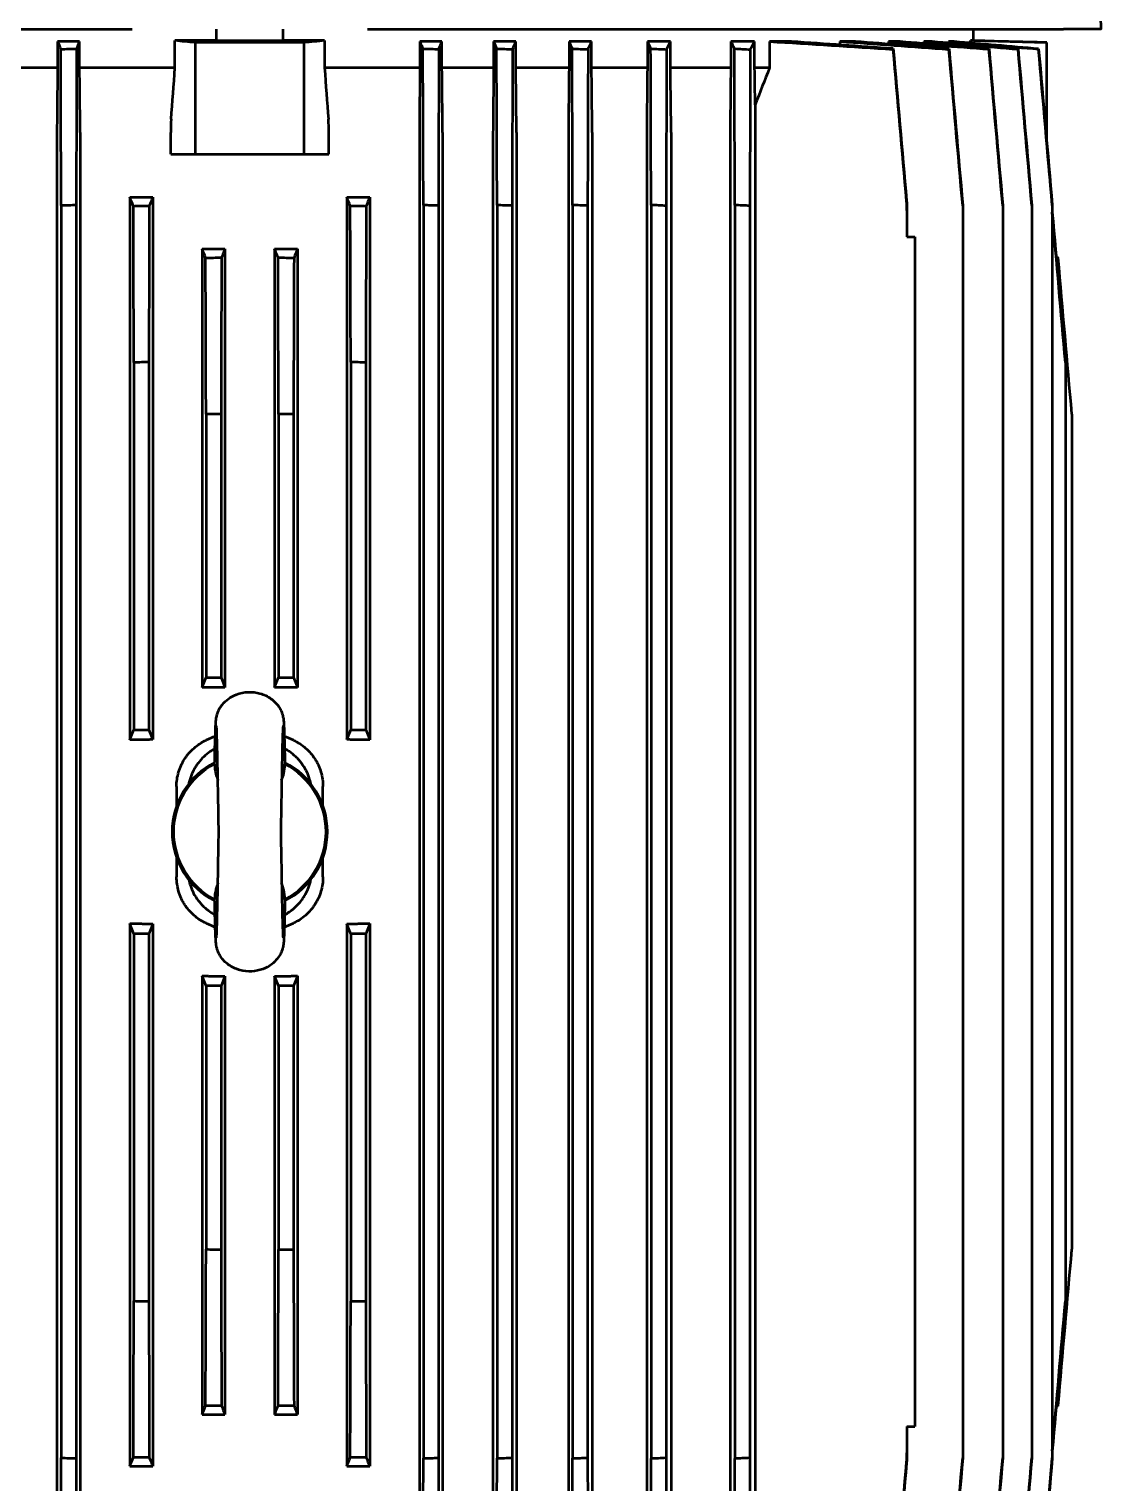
# Model space of a CAD drawing. Header units: millimetres. Extents: x 708 to 3306, y 798 to 2244.
# Drawn here: x 1951.5 to 2158.6, y 1017 to 1298.1 of the extents above; entities that cross this region are included whole.
import ezdxf

# ---------------------------------------------------------------- set-up
doc = ezdxf.new("R2010")
doc.units = ezdxf.units.MM
doc.header["$LTSCALE"] = 10
doc.layers.add('Visible (ISO)', color=7, linetype='Continuous', lineweight=50)

msp = doc.modelspace()

# ---------------------------------------------------------------- linework, layer by layer
at = {"layer": 'Visible (ISO)'}
for p, q in [((2158.5, 1303.17), (2158.63, 1298.07)), ((1839.45, 1298.07), (1967.79, 1298.07)), ((1957.03, 1295.66), (1957.03, 1290.58)), ((1961.29, 1295.66), (1957.03, 1295.66)), ((1961.29, 1290.58), (1961.29, 1295.66)), ((1979.72, 1290.58), (1979.72, 1295.84)), ((1987.71, 1295.84), (1979.72, 1295.84)), ((1987.71, 1298.07), (1987.71, 1295.84)), ((2000.64, 1295.84), (2000.64, 1298.07)), ((2008.62, 1295.84), (2000.64, 1295.84)), ((2008.62, 1295.84), (2008.62, 1290.58)), ((2020.56, 1298.07), (2148.89, 1298.07)), ((2027.05, 1295.66), (2027.05, 1290.58)), ((2031.31, 1295.66), (2027.05, 1295.66)), ((2031.31, 1290.58), (2031.31, 1295.66)), ((2041.28, 1295.66), (2041.28, 1290.58)), ((2045.58, 1295.66), (2041.28, 1295.66)), ((2045.58, 1290.58), (2045.58, 1295.66)), ((2055.86, 1295.66), (2055.86, 1290.58)), ((2060.22, 1295.66), (2055.86, 1295.66)), ((2060.22, 1290.58), (2060.22, 1295.66)), ((2071, 1295.66), (2071, 1290.58)), ((2075.45, 1295.66), (2071, 1295.66)), ((2075.45, 1290.58), (2075.45, 1295.66)), ((2091.72, 1295.66), (2087.12, 1295.66)), ((2087.12, 1295.66), (2087.12, 1290.58)), ((2091.72, 1290.58), (2091.72, 1295.66)), ((2094.59, 1295.66), (2094.59, 1290.58)), ((2098.87, 1295.66), (2094.59, 1295.66)), ((2108.16, 1295.66), (2108.16, 1295.02)), ((2111.21, 1295.66), (2108.16, 1295.66)), ((2117.62, 1295.66), (2117.62, 1295.18)), ((2119.85, 1295.66), (2117.62, 1295.66)), ((2124.39, 1295.66), (2124.39, 1295.3)), ((2126.01, 1295.66), (2124.39, 1295.66)), ((2129.16, 1295.66), (2129.16, 1295.4)), ((2130.26, 1295.66), (2129.16, 1295.66)), ((2133.42, 1295.39), (2133.42, 1295.84)), ((2134.02, 1295.84), (2133.42, 1295.84)), ((2134.02, 1295.84), (2134.02, 1298.07)), ((2134.02, 1295.85), (2148.17, 1295.48)), ((2156.04, 1298.07), (2151.41, 1298.07)), ((1983.67, 1273.92), (1983.67, 1295.47)), ((2004.67, 1273.92), (2004.67, 1295.47)), ((2148.17, 1276.19), (2148.17, 1295.47)), ((1957.03, 1290.58), (1947.06, 1290.58)), ((1979.72, 1290.58), (1961.29, 1290.58)), ((2027.05, 1290.58), (2008.62, 1290.58)), ((2041.28, 1290.58), (2031.31, 1290.58)), ((2055.86, 1290.58), (2045.58, 1290.58)), ((2071, 1290.58), (2060.22, 1290.58)), ((2087.12, 1290.58), (2075.45, 1290.58)), ((2094.59, 1290.58), (2091.72, 1290.58)), ((2091.82, 1283.46), (2091.82, 1002.38)), ((1956.92, 1278.07), (1956.92, 1007.78)), ((1961.4, 1278.07), (1961.4, 1007.78)), ((1978.89, 1273.92), (1978.89, 1278.07)), ((2009.46, 1273.92), (2009.46, 1278.07)), ((2026.95, 1278.07), (2026.95, 1007.78)), ((2031.42, 1278.07), (2031.42, 1007.78)), ((2041.17, 1278.07), (2041.17, 1007.78)), ((2045.7, 1278.07), (2045.7, 1007.78)), ((2055.74, 1278.07), (2055.74, 1007.78)), ((2060.34, 1278.07), (2060.34, 1007.78)), ((2070.88, 1278.07), (2070.88, 1007.78)), ((2075.58, 1278.07), (2075.58, 1007.78)), ((2086.98, 1278.07), (2086.98, 1007.78)), ((1978.89, 1273.92), (1983.67, 1273.92)), ((1983.67, 1273.92), (2004.67, 1273.92)), ((2004.67, 1273.92), (2009.46, 1273.92)), ((1970.98, 1265.58), (1970.98, 1160.66)), ((1970.98, 1265.58), (1975.43, 1265.58)), ((1975.43, 1265.58), (1975.43, 1160.72)), ((2012.91, 1265.58), (2012.91, 1160.72)), ((2012.91, 1265.58), (2017.36, 1265.58)), ((2017.36, 1265.58), (2017.36, 1160.66)), ((1957.73, 1263.96), (1957.73, 1021.88)), ((1960.63, 1264.02), (1960.63, 1021.82)), ((2027.72, 1264.02), (2027.72, 1021.82)), ((2030.61, 1263.97), (2030.61, 1021.88)), ((2041.96, 1264.03), (2041.96, 1021.81)), ((2044.85, 1263.95), (2044.85, 1021.9)), ((2056.55, 1264.04), (2056.55, 1021.8)), ((2059.45, 1263.94), (2059.45, 1021.91)), ((2071.72, 1264.05), (2071.72, 1021.79)), ((2074.62, 1263.92), (2074.62, 1021.93)), ((2087.9, 1264.05), (2087.9, 1021.79)), ((2088.17, 1264.04), (2088.17, 1264.04)), ((2090.79, 1263.9), (2090.79, 1021.94)), ((2121.16, 1263.01), (2121.16, 1257.92)), ((2131.93, 1263.92), (2131.93, 1021.92)), ((2139.66, 1263.93), (2139.66, 1021.91)), ((2145.28, 1263.95), (2145.28, 1021.89)), ((2149.24, 1263.96), (2149.24, 1021.88)), ((2121.16, 1257.92), (2122.66, 1257.92)), ((2122.66, 1257.92), (2122.66, 1027.92)), ((1984.95, 1255.58), (1984.95, 1170.81)), ((1984.95, 1255.58), (1989.38, 1255.58)), ((1989.38, 1255.58), (1989.38, 1170.83)), ((1998.96, 1255.58), (1998.96, 1170.83)), ((1998.96, 1255.58), (2003.4, 1255.58)), ((2003.4, 1255.58), (2003.4, 1170.81)), ((1971.77, 1233.64), (1971.77, 1162.64)), ((1974.67, 1233.67), (1974.67, 1162.64)), ((2013.68, 1233.67), (2013.68, 1162.64)), ((2016.58, 1233.64), (2016.58, 1162.64)), ((2151.77, 1233.64), (2151.77, 1052.21)), ((1985.72, 1223.65), (1985.72, 1172.75)), ((1988.62, 1223.66), (1988.62, 1172.75)), ((1999.73, 1223.66), (1999.73, 1172.75)), ((2002.62, 1223.65), (2002.62, 1172.75)), ((2153.02, 1223.66), (2153.02, 1223.66)), ((2153.02, 1223.65), (2153.02, 1062.2)), ((1984.95, 1170.81), (1985.72, 1172.75)), ((1985.72, 1172.75), (1988.62, 1172.75)), ((1988.62, 1172.75), (1989.38, 1170.83)), ((1998.96, 1170.83), (1999.73, 1172.75)), ((1999.73, 1172.75), (2002.62, 1172.75)), ((2002.62, 1172.75), (2003.4, 1170.81)), ((1970.98, 1160.66), (1971.77, 1162.64)), ((1971.77, 1162.64), (1974.67, 1162.64)), ((1974.67, 1162.64), (1975.43, 1160.72)), ((2012.91, 1160.72), (2013.68, 1162.64)), ((2013.68, 1162.64), (2016.58, 1162.64)), ((2016.58, 1162.64), (2017.36, 1160.66)), ((1980.02, 1151.66), (1980.02, 1147.9)), ((2008.32, 1147.9), (2008.32, 1151.66)), ((1980.02, 1137.95), (1980.02, 1134.19)), ((2008.32, 1134.19), (2008.32, 1137.95)), ((1971.77, 1123.21), (1970.98, 1125.18)), ((1970.98, 1125.18), (1970.98, 1020.26)), ((1975.43, 1125.12), (1974.67, 1123.21)), ((1975.43, 1125.12), (1975.43, 1020.26)), ((2012.91, 1125.12), (2012.91, 1020.26)), ((2013.68, 1123.21), (2012.91, 1125.12)), ((2017.36, 1125.18), (2016.58, 1123.21)), ((2017.36, 1125.18), (2017.36, 1020.26)), ((1974.67, 1123.21), (1971.77, 1123.21)), ((1971.77, 1123.21), (1971.77, 1052.21)), ((1974.67, 1123.21), (1974.67, 1052.17)), ((2016.58, 1123.21), (2013.68, 1123.21)), ((2013.68, 1123.21), (2013.68, 1052.17)), ((2016.58, 1123.21), (2016.58, 1052.2)), ((1984.95, 1115.04), (1984.95, 1030.26)), ((1985.72, 1113.1), (1984.95, 1115.04)), ((1988.62, 1113.1), (1985.72, 1113.1)), ((1985.72, 1113.1), (1985.72, 1062.2)), ((1989.38, 1115.02), (1988.62, 1113.1)), ((1988.62, 1113.1), (1988.62, 1062.18)), ((1989.38, 1115.02), (1989.38, 1030.26)), ((1998.96, 1115.02), (1998.96, 1030.26)), ((1999.73, 1113.1), (1998.96, 1115.02)), ((1999.73, 1113.1), (1999.73, 1062.18)), ((2002.62, 1113.1), (1999.73, 1113.1)), ((2003.4, 1115.04), (2002.62, 1113.1)), ((2002.62, 1113.1), (2002.62, 1062.19)), ((2003.4, 1115.04), (2003.4, 1030.26)), ((1984.95, 1030.26), (1989.38, 1030.26)), ((1998.96, 1030.26), (2003.4, 1030.26)), ((2121.16, 1027.92), (2121.16, 1022.83)), ((2121.16, 1027.92), (2122.66, 1027.92)), ((1970.98, 1020.26), (1975.43, 1020.26)), ((2012.91, 1020.26), (2017.36, 1020.26)), ((2088.17, 1021.8), (2088.17, 1021.8))]:
    msp.add_line(p, q, dxfattribs=at)
for radius, start, end in [(15, 116.8899, 243.1101), (14.74, 117.4295, 180), (15, 296.8907, 63.1093), (14.74, 0, 62.5708), (14.74, 180, 242.5705), (14.74, 297.4292, 0)]:
    msp.add_arc((1994.17, 1142.92), radius, start, end, dxfattribs=at)
for points in [[(1957.03, 1295.66), (1957.23, 1295.17), (1957.44, 1294.69), (1957.64, 1294.2)], [(1960.72, 1294.26), (1960.91, 1294.72), (1961.1, 1295.19), (1961.29, 1295.66)], [(1983.67, 1295.47), (1982.36, 1295.59), (1981.04, 1295.72), (1979.72, 1295.84)], [(2008.62, 1295.84), (2007.31, 1295.72), (2005.99, 1295.59), (2004.67, 1295.47)], [(2027.05, 1295.66), (2027.24, 1295.19), (2027.43, 1294.72), (2027.62, 1294.26)], [(2030.71, 1294.2), (2030.91, 1294.69), (2031.11, 1295.17), (2031.31, 1295.66)], [(2041.28, 1295.66), (2041.48, 1295.2), (2041.67, 1294.73), (2041.86, 1294.26)], [(2044.95, 1294.18), (2045.16, 1294.68), (2045.37, 1295.17), (2045.58, 1295.66)], [(2055.86, 1295.66), (2056.06, 1295.2), (2056.26, 1294.74), (2056.46, 1294.27)], [(2059.54, 1294.17), (2059.76, 1294.67), (2059.99, 1295.17), (2060.22, 1295.66)], [(2071, 1295.66), (2071.21, 1295.21), (2071.42, 1294.75), (2071.63, 1294.28)], [(2074.71, 1294.15), (2074.96, 1294.67), (2075.2, 1295.17), (2075.45, 1295.66)], [(2087.12, 1295.66), (2087.35, 1295.22), (2087.58, 1294.76), (2087.81, 1294.29)], [(2090.89, 1294.13), (2091.17, 1294.66), (2091.44, 1295.18), (2091.72, 1295.66)], [(2094.59, 1295.66), (2102.56, 1295.18), (2110.53, 1294.66), (2118.5, 1294.13)], [(2118.52, 1294.29), (2111.97, 1294.76), (2105.42, 1295.22), (2098.87, 1295.66)], [(2108.16, 1295.66), (2115.2, 1295.17), (2122.23, 1294.67), (2129.26, 1294.15)], [(2129.29, 1294.28), (2123.26, 1294.75), (2117.24, 1295.21), (2111.21, 1295.66)], [(2117.62, 1295.66), (2124.08, 1295.17), (2130.54, 1294.67), (2137, 1294.17)], [(2137.02, 1294.27), (2131.3, 1294.74), (2125.57, 1295.2), (2119.85, 1295.66)], [(2124.39, 1295.66), (2130.47, 1295.17), (2136.55, 1294.68), (2142.62, 1294.18)], [(2142.64, 1294.26), (2137.1, 1294.73), (2131.55, 1295.2), (2126.01, 1295.66)], [(2129.16, 1295.66), (2134.97, 1295.17), (2140.77, 1294.69), (2146.58, 1294.2)], [(2146.6, 1294.26), (2141.15, 1294.72), (2135.7, 1295.19), (2130.26, 1295.66)], [(2148.17, 1295.47), (2143.26, 1295.59), (2138.34, 1295.72), (2133.42, 1295.84)], [(1957.64, 1294.2), (1958.67, 1294.22), (1959.7, 1294.24), (1960.72, 1294.26)], [(1957.73, 1263.96), (1957.7, 1274.04), (1957.67, 1284.12), (1957.64, 1294.2)], [(1960.72, 1294.26), (1960.69, 1284.18), (1960.66, 1274.1), (1960.63, 1264.02)], [(2004.67, 1295.47), (1997.67, 1295.48), (1990.67, 1295.48), (1983.67, 1295.47)], [(2027.72, 1264.02), (2027.69, 1274.1), (2027.66, 1284.18), (2027.62, 1294.26)], [(2027.62, 1294.26), (2028.65, 1294.24), (2029.68, 1294.22), (2030.71, 1294.2)], [(2030.71, 1294.2), (2030.68, 1284.12), (2030.64, 1274.04), (2030.61, 1263.97)], [(2041.96, 1264.03), (2041.93, 1274.11), (2041.89, 1284.19), (2041.86, 1294.26)], [(2041.86, 1294.26), (2042.89, 1294.24), (2043.92, 1294.21), (2044.95, 1294.18)], [(2044.95, 1294.18), (2044.92, 1284.1), (2044.88, 1274.03), (2044.85, 1263.95)], [(2056.55, 1264.04), (2056.52, 1274.12), (2056.49, 1284.2), (2056.46, 1294.27)], [(2056.46, 1294.27), (2057.48, 1294.24), (2058.51, 1294.2), (2059.54, 1294.17)], [(2059.54, 1294.17), (2059.51, 1284.09), (2059.48, 1274.01), (2059.45, 1263.94)], [(2071.72, 1264.05), (2071.69, 1274.13), (2071.66, 1284.2), (2071.63, 1294.28)], [(2071.63, 1294.28), (2072.66, 1294.24), (2073.68, 1294.19), (2074.71, 1294.15)], [(2074.71, 1294.15), (2074.68, 1284.07), (2074.65, 1274), (2074.62, 1263.92)], [(2087.81, 1294.29), (2088.83, 1294.24), (2089.86, 1294.18), (2090.89, 1294.13)], [(2087.9, 1264.05), (2087.87, 1274.13), (2087.84, 1284.21), (2087.81, 1294.29)], [(2090.89, 1294.13), (2090.86, 1284.05), (2090.83, 1273.98), (2090.79, 1263.9)], [(2118.5, 1294.13), (2118.5, 1294.18), (2118.51, 1294.24), (2118.52, 1294.29)], [(2121.09, 1264.79), (2120.22, 1274.57), (2119.36, 1284.35), (2118.5, 1294.13)], [(2118.52, 1294.29), (2119.38, 1284.5), (2120.23, 1274.72), (2121.09, 1264.93)], [(2129.26, 1294.15), (2129.27, 1294.19), (2129.28, 1294.24), (2129.29, 1294.28)], [(2131.93, 1263.92), (2131.04, 1274), (2130.15, 1284.07), (2129.26, 1294.15)], [(2129.29, 1294.28), (2130.17, 1284.2), (2131.05, 1274.13), (2131.93, 1264.05)], [(2137, 1294.17), (2137.01, 1294.2), (2137.01, 1294.24), (2137.02, 1294.27)], [(2139.66, 1263.93), (2138.77, 1274.01), (2137.89, 1284.09), (2137, 1294.17)], [(2137.02, 1294.27), (2137.9, 1284.2), (2138.78, 1274.12), (2139.66, 1264.04)], [(2142.62, 1294.18), (2142.64, 1294.21), (2142.65, 1294.24), (2142.64, 1294.26)], [(2145.28, 1263.95), (2144.39, 1274.03), (2143.51, 1284.1), (2142.62, 1294.18)], [(2142.64, 1294.24), (2143.52, 1284.17), (2144.4, 1274.1), (2145.28, 1264.03)], [(2146.58, 1294.2), (2146.6, 1294.22), (2146.6, 1294.24), (2146.6, 1294.26)], [(2149.24, 1263.96), (2148.35, 1274.04), (2147.47, 1284.12), (2146.58, 1294.2)], [(2146.6, 1294.23), (2147.48, 1284.16), (2148.36, 1274.09), (2149.24, 1264.02)], [(2148.17, 1295.48), (2148.17, 1295.48), (2148.17, 1295.47), (2148.17, 1295.47)], [(1957.03, 1290.58), (1957, 1287.27), (1956.97, 1283.96), (1956.93, 1280.65)], [(1961.39, 1280.65), (1961.35, 1283.96), (1961.32, 1287.27), (1961.29, 1290.58)], [(1978.98, 1280.65), (1979.23, 1283.96), (1979.48, 1287.27), (1979.72, 1290.58)], [(2008.62, 1290.58), (2008.87, 1287.27), (2009.12, 1283.96), (2009.36, 1280.65)], [(2027.05, 1290.58), (2027.02, 1287.27), (2026.99, 1283.96), (2026.96, 1280.65)], [(2031.41, 1280.65), (2031.38, 1283.96), (2031.35, 1287.27), (2031.31, 1290.58)], [(2041.28, 1290.58), (2041.25, 1287.27), (2041.22, 1283.96), (2041.19, 1280.65)], [(2045.68, 1280.65), (2045.65, 1283.96), (2045.62, 1287.27), (2045.58, 1290.58)], [(2055.86, 1290.58), (2055.82, 1287.27), (2055.79, 1283.96), (2055.76, 1280.65)], [(2060.32, 1280.65), (2060.29, 1283.96), (2060.25, 1287.27), (2060.22, 1290.58)], [(2071, 1290.58), (2070.96, 1287.27), (2070.93, 1283.96), (2070.89, 1280.65)], [(2075.57, 1280.65), (2075.53, 1283.96), (2075.49, 1287.27), (2075.45, 1290.58)], [(2087.12, 1290.58), (2087.08, 1287.27), (2087.04, 1283.96), (2087, 1280.65)], [(2091.82, 1283.46), (2091.79, 1285.83), (2091.75, 1288.2), (2091.72, 1290.58)], [(2094.59, 1290.58), (2093.67, 1288.2), (2092.75, 1285.83), (2091.82, 1283.46)], [(1956.93, 1280.65), (1956.92, 1279.81), (1956.92, 1278.95), (1956.92, 1278.07)], [(1961.4, 1278.07), (1961.4, 1278.94), (1961.39, 1279.81), (1961.39, 1280.65)], [(1978.98, 1280.65), (1978.92, 1279.81), (1978.89, 1278.95), (1978.89, 1278.07)], [(2009.46, 1278.07), (2009.46, 1278.95), (2009.43, 1279.81), (2009.36, 1280.65)], [(2026.96, 1280.65), (2026.95, 1279.81), (2026.95, 1278.94), (2026.95, 1278.07)], [(2031.42, 1278.07), (2031.42, 1278.95), (2031.42, 1279.81), (2031.41, 1280.65)], [(2041.19, 1280.65), (2041.18, 1279.81), (2041.17, 1278.95), (2041.17, 1278.07)], [(2045.7, 1278.07), (2045.7, 1278.95), (2045.69, 1279.81), (2045.68, 1280.65)], [(2055.76, 1280.65), (2055.75, 1279.81), (2055.74, 1278.95), (2055.74, 1278.07)], [(2060.34, 1278.07), (2060.34, 1278.95), (2060.33, 1279.81), (2060.32, 1280.65)], [(2070.89, 1280.65), (2070.88, 1279.81), (2070.88, 1278.95), (2070.88, 1278.07)], [(2075.58, 1278.07), (2075.58, 1278.95), (2075.58, 1279.82), (2075.57, 1280.65)], [(2087, 1280.65), (2086.99, 1279.82), (2086.98, 1278.96), (2086.98, 1278.07)], [(2148.96, 1267.22), (2148.7, 1270.22), (2148.43, 1273.21), (2148.17, 1276.2)], [(1971.68, 1263.87), (1971.45, 1264.44), (1971.21, 1265.01), (1970.98, 1265.58)], [(1975.43, 1265.58), (1975.21, 1265.02), (1974.98, 1264.46), (1974.76, 1263.9)], [(2013.59, 1263.9), (2013.36, 1264.46), (2013.14, 1265.02), (2012.91, 1265.58)], [(2017.36, 1265.58), (2017.13, 1265.01), (2016.9, 1264.44), (2016.67, 1263.87)], [(2121.09, 1264.93), (2121.14, 1264.35), (2121.16, 1263.76), (2121.16, 1263.18)], [(2121.16, 1263.01), (2121.16, 1263.61), (2121.14, 1264.2), (2121.09, 1264.79)], [(1960.63, 1264.02), (1959.66, 1264), (1958.7, 1263.98), (1957.73, 1263.96)], [(1971.68, 1263.87), (1972.71, 1263.88), (1973.73, 1263.89), (1974.76, 1263.9)], [(1971.77, 1233.64), (1971.74, 1243.71), (1971.71, 1253.79), (1971.68, 1263.87)], [(1974.76, 1263.9), (1974.73, 1253.82), (1974.7, 1243.75), (1974.67, 1233.67)], [(2013.68, 1233.67), (2013.65, 1243.75), (2013.62, 1253.82), (2013.59, 1263.9)], [(2013.59, 1263.9), (2014.61, 1263.89), (2015.64, 1263.88), (2016.67, 1263.87)], [(2016.67, 1263.87), (2016.64, 1253.79), (2016.61, 1243.71), (2016.58, 1233.64)], [(2030.61, 1263.97), (2029.65, 1263.98), (2028.68, 1264), (2027.72, 1264.02)], [(2044.85, 1263.95), (2043.89, 1263.98), (2042.92, 1264), (2041.96, 1264.03)], [(2059.45, 1263.94), (2058.48, 1263.97), (2057.51, 1264.01), (2056.55, 1264.04)], [(2074.62, 1263.92), (2073.65, 1263.96), (2072.69, 1264.01), (2071.72, 1264.05)], [(2090.79, 1263.9), (2089.83, 1263.95), (2088.86, 1264.01), (2087.9, 1264.05)], [(2131.93, 1264.05), (2131.93, 1264.01), (2131.93, 1263.96), (2131.93, 1263.92)], [(2139.66, 1264.04), (2139.66, 1264.01), (2139.66, 1263.97), (2139.66, 1263.93)], [(2145.28, 1264.03), (2145.28, 1264), (2145.28, 1263.98), (2145.28, 1263.95)], [(2149.24, 1264.02), (2149.24, 1264), (2149.24, 1263.98), (2149.24, 1263.96)], [(2150, 1253.92), (2149.75, 1256.85), (2149.49, 1259.77), (2149.24, 1262.69)], [(2149.24, 1262.69), (2150.08, 1253.02), (2150.93, 1243.34), (2151.77, 1233.67)], [(2151.77, 1233.64), (2150.93, 1243.28), (2150.08, 1252.93), (2149.24, 1262.58)], [(1985.63, 1253.88), (1985.4, 1254.45), (1985.18, 1255.01), (1984.95, 1255.58)], [(1985.63, 1253.88), (1986.66, 1253.88), (1987.68, 1253.89), (1988.71, 1253.89)], [(1985.72, 1223.65), (1985.69, 1233.72), (1985.66, 1243.8), (1985.63, 1253.88)], [(1988.71, 1253.89), (1988.68, 1243.81), (1988.65, 1233.74), (1988.62, 1223.66)], [(1989.38, 1255.58), (1989.16, 1255.02), (1988.94, 1254.45), (1988.71, 1253.89)], [(1999.63, 1253.89), (1999.41, 1254.45), (1999.19, 1255.02), (1998.96, 1255.58)], [(1999.73, 1223.66), (1999.7, 1233.74), (1999.66, 1243.81), (1999.63, 1253.89)], [(1999.63, 1253.89), (2000.66, 1253.89), (2001.69, 1253.88), (2002.72, 1253.88)], [(2002.72, 1253.88), (2002.69, 1243.8), (2002.65, 1233.72), (2002.62, 1223.65)], [(2003.4, 1255.58), (2003.17, 1255.01), (2002.94, 1254.45), (2002.72, 1253.88)], [(2150, 1253.92), (2150.13, 1253.91), (2150.25, 1253.9), (2150.37, 1253.89)], [(2150.37, 1253.88), (2150.25, 1253.89), (2150.13, 1253.9), (2150, 1253.91)], [(2150.37, 1253.89), (2150.37, 1253.89), (2150.37, 1253.89), (2150.37, 1253.89)], [(2150.37, 1253.88), (2150.38, 1253.88), (2150.38, 1253.89), (2150.37, 1253.89)], [(2153.02, 1223.65), (2152.14, 1233.72), (2151.25, 1243.8), (2150.37, 1253.88)], [(2153.02, 1223.66), (2152.14, 1233.73), (2151.26, 1243.81), (2150.38, 1253.88)], [(1974.67, 1233.67), (1973.7, 1233.66), (1972.74, 1233.65), (1971.77, 1233.64)], [(2016.58, 1233.64), (2015.61, 1233.65), (2014.64, 1233.66), (2013.68, 1233.67)], [(2151.77, 1233.67), (2151.77, 1233.66), (2151.77, 1233.65), (2151.77, 1233.64)], [(1988.62, 1223.66), (1987.65, 1223.66), (1986.69, 1223.65), (1985.72, 1223.65)], [(2002.62, 1223.65), (2001.66, 1223.65), (2000.69, 1223.66), (1999.73, 1223.66)], [(1987.5, 1161.35), (1986.91, 1161.14), (1986.32, 1160.9), (1985.74, 1160.63)], [(2002.6, 1160.63), (2002.03, 1160.9), (2001.44, 1161.14), (2000.84, 1161.35)], [(1987.38, 1156.01), (1987.38, 1156), (1987.38, 1156), (1987.38, 1156)], [(2000.96, 1156), (2000.96, 1156), (2000.96, 1156), (2000.96, 1156.01)], [(1987.38, 1129.84), (1987.38, 1129.84), (1987.38, 1129.84), (1987.38, 1129.84)], [(2000.96, 1129.84), (2000.96, 1129.84), (2000.96, 1129.84), (2000.96, 1129.84)], [(1985.74, 1125.22), (1986.32, 1124.95), (1986.91, 1124.7), (1987.5, 1124.49)], [(2000.84, 1124.49), (2001.44, 1124.7), (2002.03, 1124.95), (2002.6, 1125.22)], [(1985.63, 1031.96), (1985.66, 1042.04), (1985.69, 1052.12), (1985.72, 1062.2)], [(1985.72, 1062.2), (1986.69, 1062.19), (1987.65, 1062.19), (1988.62, 1062.18)], [(1988.62, 1062.18), (1988.65, 1052.11), (1988.68, 1042.03), (1988.71, 1031.95)], [(1999.63, 1031.95), (1999.66, 1042.03), (1999.7, 1052.11), (1999.73, 1062.18)], [(1999.73, 1062.18), (2000.69, 1062.19), (2001.66, 1062.19), (2002.62, 1062.19)], [(2002.62, 1062.19), (2002.65, 1052.12), (2002.69, 1042.04), (2002.72, 1031.96)], [(2150.37, 1031.96), (2151.25, 1042.04), (2152.14, 1052.12), (2153.02, 1062.2)], [(2150.38, 1031.96), (2151.26, 1042.04), (2152.14, 1052.11), (2153.02, 1062.18)], [(1971.68, 1021.98), (1971.71, 1032.05), (1971.74, 1042.13), (1971.77, 1052.21)], [(1971.77, 1052.21), (1972.74, 1052.2), (1973.7, 1052.19), (1974.67, 1052.17)], [(1974.67, 1052.17), (1974.7, 1042.1), (1974.73, 1032.02), (1974.76, 1021.94)], [(2013.59, 1021.94), (2013.62, 1032.02), (2013.65, 1042.1), (2013.68, 1052.17)], [(2013.68, 1052.17), (2014.64, 1052.19), (2015.61, 1052.2), (2016.58, 1052.2)], [(2016.58, 1052.2), (2016.61, 1042.13), (2016.64, 1032.05), (2016.67, 1021.98)], [(2149.24, 1023.27), (2150.08, 1032.91), (2150.93, 1042.56), (2151.77, 1052.21)], [(2151.77, 1052.17), (2150.93, 1042.5), (2150.08, 1032.83), (2149.24, 1023.15)], [(2151.77, 1052.21), (2151.77, 1052.2), (2151.77, 1052.19), (2151.77, 1052.17)], [(1984.95, 1030.26), (1985.18, 1030.83), (1985.4, 1031.4), (1985.63, 1031.96)], [(1988.71, 1031.95), (1987.68, 1031.96), (1986.66, 1031.96), (1985.63, 1031.96)], [(1988.71, 1031.95), (1988.94, 1031.39), (1989.16, 1030.83), (1989.38, 1030.26)], [(1998.96, 1030.26), (1999.19, 1030.83), (1999.41, 1031.39), (1999.63, 1031.95)], [(2002.72, 1031.96), (2001.69, 1031.96), (2000.66, 1031.96), (1999.63, 1031.95)], [(2002.72, 1031.96), (2002.94, 1031.4), (2003.17, 1030.83), (2003.4, 1030.26)], [(2149.67, 1028.17), (2149.78, 1029.42), (2149.89, 1030.67), (2150, 1031.92)], [(2150, 1031.93), (2150.13, 1031.94), (2150.25, 1031.95), (2150.37, 1031.96)], [(2150.37, 1031.95), (2150.25, 1031.94), (2150.13, 1031.93), (2150, 1031.92)], [(2150.37, 1031.95), (2150.38, 1031.96), (2150.38, 1031.96), (2150.37, 1031.96)], [(1957.64, 991.65), (1957.67, 1001.72), (1957.7, 1011.8), (1957.73, 1021.88)], [(1957.73, 1021.88), (1958.7, 1021.86), (1959.66, 1021.84), (1960.63, 1021.82)], [(1960.63, 1021.82), (1960.66, 1011.74), (1960.69, 1001.67), (1960.72, 991.59)], [(1970.98, 1020.26), (1971.21, 1020.83), (1971.45, 1021.41), (1971.68, 1021.98)], [(1974.76, 1021.94), (1973.73, 1021.95), (1972.71, 1021.97), (1971.68, 1021.98)], [(1974.76, 1021.94), (1974.98, 1021.38), (1975.21, 1020.82), (1975.43, 1020.26)], [(2012.91, 1020.26), (2013.14, 1020.82), (2013.36, 1021.38), (2013.59, 1021.94)], [(2016.67, 1021.98), (2015.64, 1021.97), (2014.61, 1021.95), (2013.59, 1021.94)], [(2016.67, 1021.98), (2016.9, 1021.41), (2017.13, 1020.83), (2017.36, 1020.26)], [(2027.62, 991.59), (2027.66, 1001.67), (2027.69, 1011.74), (2027.72, 1021.82)], [(2027.72, 1021.82), (2028.68, 1021.84), (2029.65, 1021.86), (2030.61, 1021.88)], [(2030.61, 1021.88), (2030.64, 1011.8), (2030.68, 1001.72), (2030.71, 991.65)], [(2041.86, 991.58), (2041.89, 1001.66), (2041.93, 1011.73), (2041.96, 1021.81)], [(2041.96, 1021.81), (2042.92, 1021.84), (2043.89, 1021.87), (2044.85, 1021.9)], [(2044.85, 1021.9), (2044.88, 1011.82), (2044.92, 1001.74), (2044.95, 991.66)], [(2056.46, 991.57), (2056.49, 1001.65), (2056.52, 1011.73), (2056.55, 1021.8)], [(2056.55, 1021.8), (2057.51, 1021.84), (2058.48, 1021.87), (2059.45, 1021.91)], [(2059.45, 1021.91), (2059.48, 1011.83), (2059.51, 1001.75), (2059.54, 991.68)], [(2071.63, 991.56), (2071.66, 1001.64), (2071.69, 1011.72), (2071.72, 1021.79)], [(2071.72, 1021.79), (2072.69, 1021.84), (2073.65, 1021.88), (2074.62, 1021.93)], [(2074.62, 1021.93), (2074.65, 1011.85), (2074.68, 1001.77), (2074.71, 991.7)], [(2087.81, 991.55), (2087.84, 1001.63), (2087.87, 1011.71), (2087.9, 1021.79)], [(2087.9, 1021.79), (2088.86, 1021.84), (2089.83, 1021.89), (2090.79, 1021.94)], [(2090.79, 1021.94), (2090.83, 1011.87), (2090.86, 1001.79), (2090.89, 991.72)], [(2118.49, 991.72), (2119.36, 1001.5), (2120.22, 1011.28), (2121.09, 1021.06)], [(2121.09, 1020.91), (2120.23, 1011.12), (2119.38, 1001.34), (2118.52, 991.55)], [(2121.09, 1021.06), (2121.14, 1021.65), (2121.16, 1022.24), (2121.16, 1022.83)], [(2121.16, 1022.67), (2121.16, 1022.08), (2121.14, 1021.49), (2121.09, 1020.91)], [(2129.26, 991.7), (2130.15, 1001.77), (2131.04, 1011.85), (2131.93, 1021.92)], [(2131.93, 1021.8), (2131.05, 1011.72), (2130.17, 1001.64), (2129.29, 991.56)], [(2131.93, 1021.92), (2131.93, 1021.88), (2131.93, 1021.84), (2131.93, 1021.8)], [(2137, 991.68), (2137.89, 1001.75), (2138.77, 1011.83), (2139.66, 1021.91)], [(2139.66, 1021.81), (2138.78, 1011.73), (2137.9, 1001.65), (2137.02, 991.57)], [(2139.66, 1021.91), (2139.66, 1021.87), (2139.66, 1021.84), (2139.66, 1021.81)], [(2142.62, 991.66), (2143.51, 1001.74), (2144.39, 1011.82), (2145.28, 1021.89)], [(2145.28, 1021.82), (2144.4, 1011.74), (2143.52, 1001.67), (2142.64, 991.6)], [(2145.28, 1021.89), (2145.28, 1021.87), (2145.28, 1021.84), (2145.28, 1021.82)], [(2146.58, 991.65), (2147.47, 1001.72), (2148.35, 1011.8), (2149.24, 1021.88)], [(2149.24, 1021.82), (2148.36, 1011.75), (2147.48, 1001.68), (2146.6, 991.62)], [(2148.17, 1009.65), (2148.53, 1013.7), (2148.88, 1017.76), (2149.24, 1021.82)], [(2149.24, 1021.88), (2149.24, 1021.86), (2149.24, 1021.84), (2149.24, 1021.82)]]:
    msp.add_open_spline(points, degree=3, dxfattribs=at)
for points, knots in [([(1967.79, 1298.07), (1968.17, 1298.07), (1968.53, 1298.07), (1969.06, 1298.07), (1969.24, 1298.07), (1969.57, 1298.07), (1969.89, 1298.07), (1970.19, 1298.07), (1970.48, 1298.07), (1970.62, 1298.07), (1971, 1298.07), (1971.23, 1298.07), (1971.42, 1298.07)], [0, 0, 0, 0, 0.00114138, 0.00114138, 0.00171207, 0.00171207, 0.00228276, 0.00285345, 0.00285345, 0.00342414, 0.00342414, 0.00456552, 0.00456552, 0.00456552, 0.00456552]), ([(1987.71, 1295.84), (1988.24, 1295.85), (1988.77, 1295.85), (1989.85, 1295.86), (1990.38, 1295.86), (1992, 1295.87), (1993.08, 1295.87), (1994.71, 1295.87), (1995.26, 1295.87), (1996.35, 1295.87), (1996.9, 1295.87), (1998.52, 1295.86), (1999.59, 1295.85), (2000.64, 1295.84)], [0.00764858, 0.00764858, 0.00764858, 0.00764858, 0.00927504, 0.00927504, 0.01090151, 0.01090151, 0.01415445, 0.01415445, 0.01578091, 0.01578091, 0.01740738, 0.01740738, 0.02066032, 0.02066032, 0.02066032, 0.02066032]), ([(2016.92, 1298.07), (2017.12, 1298.07), (2017.34, 1298.07), (2017.73, 1298.07), (2017.87, 1298.07), (2018.16, 1298.07), (2018.45, 1298.07), (2018.78, 1298.07), (2019.11, 1298.07), (2019.29, 1298.07), (2019.81, 1298.07), (2020.18, 1298.07), (2020.56, 1298.07)], [0, 0, 0, 0, 0.001141036, 0.001141036, 0.001711554, 0.001711554, 0.002282073, 0.002852591, 0.002852591, 0.003423109, 0.003423109, 0.004564145, 0.004564145, 0.004564145, 0.004564145]), ([(2148.89, 1298.07), (2148.96, 1298.07), (2149.06, 1298.07), (2149.35, 1298.07), (2149.53, 1298.07), (2149.86, 1298.07), (2149.97, 1298.07), (2150.22, 1298.07), (2150.36, 1298.07), (2150.77, 1298.07), (2151.08, 1298.07), (2151.41, 1298.07)], [0, 0, 0, 0, 0.001148265, 0.001148265, 0.002296531, 0.002296531, 0.002870664, 0.002870664, 0.003444796, 0.003444796, 0.004593062, 0.004593062, 0.004593062, 0.004593062]), ([(2121.16, 1263.18), (2121.16, 1263.17), (2121.16, 1263.17), (2121.16, 1263.17), (2121.16, 1263.15), (2121.16, 1263.12), (2121.16, 1263.1), (2121.16, 1263.07), (2121.16, 1263.05), (2121.16, 1263.02), (2121.16, 1263.02), (2121.16, 1263.02), (2121.16, 1263.01)], [0, 0, 0, 0, 0.000119967, 0.000119967, 0.000119967, 0.00140119, 0.00140119, 0.00140119, 0.002714357, 0.002714357, 0.002714357, 0.002901682, 0.002901682, 0.002901682, 0.002901682]), ([(1987.38, 1156.01), (1987.42, 1157.88), (1987.45, 1159.55), (1987.53, 1162.17), (1987.56, 1163.15), (1987.62, 1164.18), (1987.63, 1164.4), (1987.72, 1165), (1987.75, 1165.13), (1987.83, 1165.48), (1987.9, 1165.72), (1988.07, 1166.18), (1988.17, 1166.39), (1988.44, 1166.92), (1988.65, 1167.23), (1989.21, 1167.93), (1989.61, 1168.3), (1990.52, 1168.96), (1991.04, 1169.24), (1991.59, 1169.45)], [0, 0, 0, 0, 0.706172, 0.706172, 1.406445, 1.406445, 1.736237, 1.736237, 1.807349, 1.807349, 1.897265, 1.897265, 1.970402, 1.970402, 2.082922, 2.082922, 2.244227, 2.244227, 2.420172, 2.420172, 2.420172, 2.420172]), ([(1991.59, 1169.45), (1992.3, 1169.72), (1993.07, 1169.88), (1994.61, 1169.95), (1995.4, 1169.86), (1996.9, 1169.44), (1997.63, 1169.09), (1998.86, 1168.21), (1999.4, 1167.67), (1999.96, 1166.82), (2000.1, 1166.56), (2000.31, 1166.1), (2000.38, 1165.9), (2000.48, 1165.6), (2000.51, 1165.48), (2000.58, 1165.21), (2000.61, 1165.07), (2000.65, 1164.82), (2000.67, 1164.72), (2000.7, 1164.44), (2000.71, 1164.29), (2000.76, 1163.65), (2000.78, 1163.08), (2000.84, 1161.61), (2000.86, 1160.72), (2000.91, 1158.62), (2000.94, 1157.37), (2000.96, 1156.01)], [0, 0, 0, 0, 0.230051, 0.230051, 0.462492, 0.462492, 0.697754, 0.697754, 0.918525, 0.918525, 1.009716, 1.009716, 1.079364, 1.079364, 1.125772, 1.125772, 1.197686, 1.197686, 1.279393, 1.279393, 1.447629, 1.447629, 1.953241, 1.953241, 2.438311, 2.438311, 2.950189, 2.950189, 2.950189, 2.950189]), ([(1988.17, 1142.92), (1988.17, 1145.13), (1988.1, 1147.37), (1988.04, 1151.72), (1988, 1153.85), (1987.93, 1157.56), (1987.89, 1159.18), (1987.83, 1161.69), (1987.79, 1162.64), (1987.75, 1163.3), (1987.74, 1163.42), (1987.74, 1163.42)], [0, 0, 0, 0, 0.663845, 0.663845, 1.366007, 1.366007, 2.050184, 2.050184, 2.712618, 2.712618, 2.946948, 2.946948, 2.946948, 2.946948]), ([(2000.6, 1163.43), (2000.6, 1163.43), (2000.6, 1163.43), (2000.6, 1163.42), (2000.6, 1163.35), (2000.58, 1163.04), (2000.56, 1162.71), (2000.52, 1161.61), (2000.49, 1160.7), (2000.43, 1158.31), (2000.4, 1156.73), (2000.33, 1153.15), (2000.3, 1151.09), (2000.24, 1147), (2000.17, 1144.95), (2000.17, 1142.92)], [0.796117, 0.796117, 0.796117, 0.796117, 0.808612, 0.808612, 0.978549, 0.978549, 1.310236, 1.310236, 1.839846, 1.839846, 2.471954, 2.471954, 3.138728, 3.138728, 3.747428, 3.747428, 3.747428, 3.747428]), ([(1980.02, 1151.66), (1980.02, 1152.6), (1980.15, 1153.53), (1980.55, 1154.87), (1980.71, 1155.32), (1981.1, 1156.17), (1981.32, 1156.58), (1981.7, 1157.17), (1981.83, 1157.36), (1982.11, 1157.74), (1982.26, 1157.92), (1982.72, 1158.45), (1983.05, 1158.78), (1983.75, 1159.4), (1984.12, 1159.68), (1984.9, 1160.2), (1985.32, 1160.43), (1985.74, 1160.63)], [0, 0, 0, 0, 0.00279412, 0.00279412, 0.00419119, 0.00419119, 0.00558825, 0.00558825, 0.00628678, 0.00628678, 0.00698531, 0.00698531, 0.00838237, 0.00838237, 0.00977943, 0.00977943, 0.0111765, 0.0111765, 0.0111765, 0.0111765]), ([(1987.44, 1158.97), (1987.13, 1158.8), (1986.82, 1158.62), (1986.08, 1158.11), (1985.66, 1157.77), (1984.88, 1157.03), (1984.52, 1156.63), (1984.03, 1155.99), (1983.88, 1155.76), (1983.59, 1155.31), (1983.45, 1155.08), (1983.08, 1154.37), (1982.87, 1153.87), (1982.61, 1153.11), (1982.53, 1152.84), (1982.43, 1152.45), (1982.4, 1152.32), (1982.38, 1152.19)], [0.002148553, 0.002148553, 0.002148553, 0.002148553, 0.003213439, 0.003213439, 0.004820159, 0.004820159, 0.006426879, 0.006426879, 0.007230239, 0.007230239, 0.008033598, 0.008033598, 0.009640318, 0.009640318, 0.010443678, 0.010443678, 0.010845153, 0.010845153, 0.010845153, 0.010845153]), ([(2005.97, 1152.19), (2005.89, 1152.58), (2005.78, 1152.97), (2005.48, 1153.86), (2005.27, 1154.36), (2004.77, 1155.31), (2004.48, 1155.76), (2003.99, 1156.41), (2003.82, 1156.62), (2003.46, 1157.02), (2003.27, 1157.21), (2002.69, 1157.77), (2002.27, 1158.1), (2001.6, 1158.56), (2001.37, 1158.7), (2001.06, 1158.88), (2000.98, 1158.93), (2000.9, 1158.97)], [0.002012556, 0.002012556, 0.002012556, 0.002012556, 0.00321344, 0.00321344, 0.004820159, 0.004820159, 0.006426879, 0.006426879, 0.007230239, 0.007230239, 0.008033599, 0.008033599, 0.009640319, 0.009640319, 0.010443678, 0.010443678, 0.010710684, 0.010710684, 0.010710684, 0.010710684]), ([(2002.6, 1160.63), (2003.46, 1160.23), (2004.23, 1159.72), (2005.29, 1158.79), (2005.62, 1158.46), (2006.23, 1157.75), (2006.51, 1157.38), (2006.89, 1156.79), (2007.01, 1156.59), (2007.23, 1156.17), (2007.34, 1155.96), (2007.63, 1155.32), (2007.79, 1154.88), (2008.06, 1153.99), (2008.15, 1153.53), (2008.29, 1152.6), (2008.32, 1152.13), (2008.32, 1151.66)], [0, 0, 0, 0, 0.00279469, 0.00279469, 0.00419204, 0.00419204, 0.00558939, 0.00558939, 0.00628806, 0.00628806, 0.00698673, 0.00698673, 0.00838408, 0.00838408, 0.00978143, 0.00978143, 0.01117877, 0.01117877, 0.01117877, 0.01117877]), ([(1987.38, 1156), (1987.38, 1155.34), (1987.47, 1154.68), (1987.71, 1153.71), (1987.82, 1153.39), (1987.96, 1153.02), (1987.99, 1152.95), (1988.01, 1152.89)], [0, 0, 0, 0, 0.002038272, 0.002038272, 0.003057408, 0.003057408, 0.00327324, 0.00327324, 0.00327324, 0.00327324]), ([(2000.33, 1152.89), (2000.51, 1153.32), (2000.65, 1153.77), (2000.89, 1154.81), (2000.96, 1155.4), (2000.96, 1156)], [0.020407641, 0.020407641, 0.020407641, 0.020407641, 0.021841529, 0.021841529, 0.023686646, 0.023686646, 0.023686646, 0.023686646]), ([(1987.74, 1122.42), (1987.74, 1122.42), (1987.75, 1122.47), (1987.76, 1122.71), (1987.78, 1122.99), (1987.82, 1123.93), (1987.84, 1124.75), (1987.9, 1126.94), (1987.93, 1128.43), (1988, 1131.87), (1988.03, 1133.88), (1988.09, 1138.2), (1988.17, 1140.58), (1988.17, 1142.92)], [1.324677, 1.324677, 1.324677, 1.324677, 1.474878, 1.474878, 1.77846, 1.77846, 2.283684, 2.283684, 2.907241, 2.907241, 3.571113, 3.571113, 4.275169, 4.275169, 4.275169, 4.275169]), ([(2000.17, 1142.92), (2000.17, 1140.69), (2000.25, 1138.43), (2000.31, 1134.07), (2000.35, 1131.93), (2000.42, 1128.24), (2000.45, 1126.62), (2000.52, 1124.12), (2000.56, 1123.17), (2000.59, 1122.53), (2000.6, 1122.41), (2000.6, 1122.41)], [0, 0, 0, 0, 0.669746, 0.669746, 1.372455, 1.372455, 2.056777, 2.056777, 2.718881, 2.718881, 2.946961, 2.946961, 2.946961, 2.946961]), ([(1985.74, 1125.22), (1984.89, 1125.62), (1984.11, 1126.13), (1983.05, 1127.05), (1982.72, 1127.39), (1982.11, 1128.1), (1981.83, 1128.47), (1981.46, 1129.06), (1981.34, 1129.26), (1981.11, 1129.67), (1981.01, 1129.88), (1980.71, 1130.52), (1980.55, 1130.96), (1980.29, 1131.85), (1980.19, 1132.31), (1980.06, 1133.24), (1980.02, 1133.71), (1980.02, 1134.19)], [0, 0, 0, 0, 0.00279469, 0.00279469, 0.00419204, 0.00419204, 0.00558939, 0.00558939, 0.00628806, 0.00628806, 0.00698673, 0.00698673, 0.00838408, 0.00838408, 0.00978143, 0.00978143, 0.01117877, 0.01117877, 0.01117877, 0.01117877]), ([(1982.38, 1133.66), (1982.46, 1133.27), (1982.56, 1132.88), (1982.86, 1131.98), (1983.08, 1131.48), (1983.58, 1130.54), (1983.86, 1130.08), (1984.35, 1129.44), (1984.53, 1129.23), (1984.89, 1128.82), (1985.07, 1128.63), (1985.65, 1128.08), (1986.07, 1127.74), (1986.74, 1127.28), (1986.97, 1127.14), (1987.29, 1126.96), (1987.36, 1126.92), (1987.44, 1126.88)], [0.002012556, 0.002012556, 0.002012556, 0.002012556, 0.00321344, 0.00321344, 0.004820159, 0.004820159, 0.006426879, 0.006426879, 0.007230239, 0.007230239, 0.008033599, 0.008033599, 0.009640319, 0.009640319, 0.010443678, 0.010443678, 0.010710974, 0.010710974, 0.010710974, 0.010710974]), ([(1988.01, 1132.96), (1987.99, 1132.89), (1987.96, 1132.82), (1987.81, 1132.44), (1987.71, 1132.12), (1987.47, 1131.16), (1987.38, 1130.51), (1987.38, 1129.84)], [0.020407673, 0.020407673, 0.020407673, 0.020407673, 0.020634971, 0.020634971, 0.021655302, 0.021655302, 0.023695963, 0.023695963, 0.023695963, 0.023695963]), ([(2000.96, 1129.84), (2000.96, 1130.44), (2000.89, 1131.04), (2000.69, 1131.91), (2000.6, 1132.2), (2000.45, 1132.65), (2000.39, 1132.8), (2000.33, 1132.95)], [0, 0, 0, 0, 0.001842668, 0.001842668, 0.002764002, 0.002764002, 0.003271361, 0.003271361, 0.003271361, 0.003271361]), ([(2000.9, 1126.87), (2001.22, 1127.04), (2001.52, 1127.23), (2002.27, 1127.73), (2002.69, 1128.07), (2003.46, 1128.81), (2003.82, 1129.21), (2004.31, 1129.86), (2004.47, 1130.08), (2004.76, 1130.53), (2004.89, 1130.77), (2005.27, 1131.48), (2005.48, 1131.97), (2005.74, 1132.74), (2005.81, 1133), (2005.91, 1133.39), (2005.94, 1133.52), (2005.97, 1133.66)], [0.002148829, 0.002148829, 0.002148829, 0.002148829, 0.003213439, 0.003213439, 0.004820159, 0.004820159, 0.006426879, 0.006426879, 0.007230239, 0.007230239, 0.008033598, 0.008033598, 0.009640318, 0.009640318, 0.010443678, 0.010443678, 0.010845153, 0.010845153, 0.010845153, 0.010845153]), ([(2008.32, 1134.19), (2008.32, 1133.24), (2008.19, 1132.32), (2007.8, 1130.97), (2007.63, 1130.52), (2007.24, 1129.67), (2007.02, 1129.27), (2006.65, 1128.68), (2006.51, 1128.48), (2006.23, 1128.11), (2006.09, 1127.92), (2005.63, 1127.39), (2005.3, 1127.06), (2004.6, 1126.45), (2004.23, 1126.16), (2003.44, 1125.65), (2003.03, 1125.42), (2002.6, 1125.22)], [0, 0, 0, 0, 0.00279412, 0.00279412, 0.00419119, 0.00419119, 0.00558825, 0.00558825, 0.00628678, 0.00628678, 0.00698531, 0.00698531, 0.00838237, 0.00838237, 0.00977943, 0.00977943, 0.0111765, 0.0111765, 0.0111765, 0.0111765]), ([(1991.59, 1116.4), (1990.88, 1116.67), (1990.21, 1117.06), (1989.1, 1118.01), (1988.64, 1118.58), (1988.18, 1119.41), (1988.07, 1119.66), (1987.92, 1120.06), (1987.88, 1120.21), (1987.79, 1120.54), (1987.75, 1120.71), (1987.7, 1120.97), (1987.69, 1121.07), (1987.65, 1121.33), (1987.64, 1121.46), (1987.6, 1122), (1987.58, 1122.43), (1987.53, 1123.71), (1987.5, 1124.63), (1987.44, 1126.9), (1987.41, 1128.3), (1987.38, 1129.84)], [0, 0, 0, 0, 0.227602, 0.227602, 0.439851, 0.439851, 0.525415, 0.525415, 0.58187, 0.58187, 0.65936, 0.65936, 0.73484, 0.73484, 0.876116, 0.876116, 1.299736, 1.299736, 1.841903, 1.841903, 2.421735, 2.421735, 2.421735, 2.421735]), ([(2000.96, 1129.84), (2000.93, 1127.97), (2000.89, 1126.31), (2000.82, 1123.69), (2000.79, 1122.7), (2000.73, 1121.8), (2000.72, 1121.63), (2000.69, 1121.3), (2000.67, 1121.15), (2000.62, 1120.83), (2000.6, 1120.71), (2000.52, 1120.38), (2000.45, 1120.14), (2000.28, 1119.69), (2000.19, 1119.48), (1999.92, 1118.96), (1999.72, 1118.65), (1999.17, 1117.96), (1998.79, 1117.59), (1997.86, 1116.9), (1997.29, 1116.59), (1996.01, 1116.12), (1995.29, 1115.97), (1993.78, 1115.89), (1992.99, 1115.97), (1992.02, 1116.24), (1991.8, 1116.31), (1991.59, 1116.4)], [0, 0, 0, 0, 0.702216, 0.702216, 1.402483, 1.402483, 1.596463, 1.596463, 1.74224, 1.74224, 1.806411, 1.806411, 1.896312, 1.896312, 1.969158, 1.969158, 2.080645, 2.080645, 2.237297, 2.237297, 2.428958, 2.428958, 2.646128, 2.646128, 2.879869, 2.879869, 2.948369, 2.948369, 2.948369, 2.948369]), ([(2121.16, 1022.83), (2121.16, 1022.83), (2121.16, 1022.82), (2121.16, 1022.82), (2121.16, 1022.79), (2121.16, 1022.77), (2121.16, 1022.75), (2121.16, 1022.72), (2121.16, 1022.69), (2121.16, 1022.67)], [0, 0, 0, 0, 0.000187496, 0.000187496, 0.000187496, 0.001500491, 0.001500491, 0.001500491, 0.002901682, 0.002901682, 0.002901682, 0.002901682])]:
    msp.add_open_spline(points, degree=3, knots=knots, dxfattribs=at)
for points, weights in [([(2158.63, 1298.07), (2158.63, 1298.07), (2157.69, 1298.07), (2156.04, 1298.07)], [1, 0.911106513075, 0.911106513075, 1]), ([(1989.38, 1170.83), (1987.9, 1170.82), (1986.43, 1170.82), (1984.95, 1170.81)], [1, 0.999912372263, 0.999912372263, 1]), ([(2003.4, 1170.81), (2001.92, 1170.82), (2000.44, 1170.82), (1998.96, 1170.83)], [1, 0.999912372263, 0.999912372263, 1]), ([(1975.43, 1160.72), (1973.94, 1160.71), (1972.46, 1160.68), (1970.98, 1160.66)], [1, 0.999909970395, 0.999909970395, 1]), ([(2017.36, 1160.66), (2015.88, 1160.68), (2014.4, 1160.71), (2012.91, 1160.72)], [1, 0.999909970395, 0.999909970395, 1]), ([(1970.98, 1125.18), (1972.46, 1125.16), (1973.94, 1125.14), (1975.43, 1125.12)], [1, 0.999909970395, 0.999909970395, 1]), ([(2012.91, 1125.12), (2014.4, 1125.14), (2015.88, 1125.16), (2017.36, 1125.18)], [1, 0.999909970395, 0.999909970395, 1]), ([(1984.95, 1115.04), (1986.43, 1115.03), (1987.9, 1115.02), (1989.38, 1115.02)], [1, 0.999912372263, 0.999912372263, 1]), ([(1998.96, 1115.02), (2000.44, 1115.02), (2001.92, 1115.03), (2003.4, 1115.04)], [1, 0.999912372263, 0.999912372263, 1])]:
    msp.add_rational_spline(points, weights, degree=3, dxfattribs=at)

doc.saveas('drawing.dxf')
